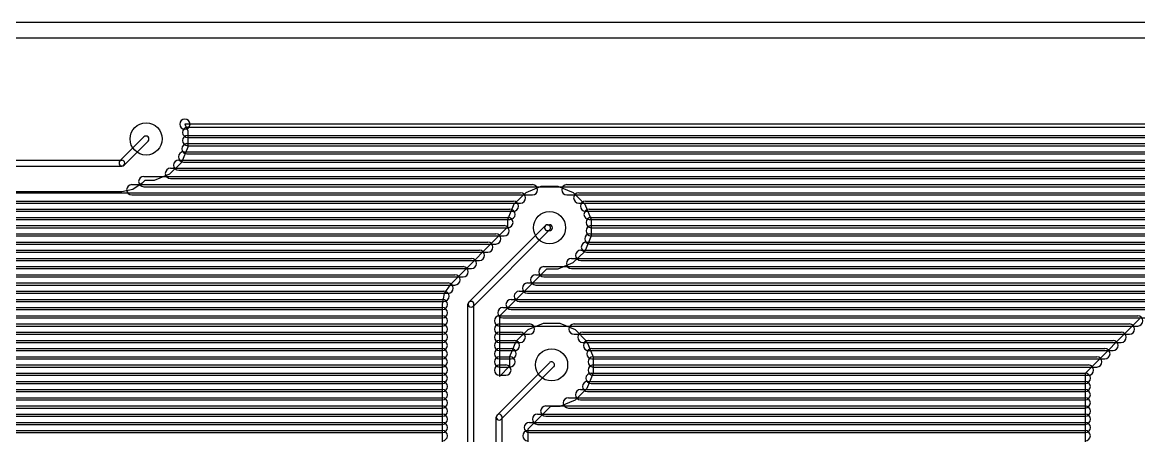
# Model space of a CAD drawing. Extents: x 25909 to 94169, y 14485 to 72115.
# Drawn here: x 66075 to 76970, y 68081 to 72115 of the extents above; entities that cross this region are included whole.
import ezdxf

# ---------------------------------------------------------------- set-up
doc = ezdxf.new("R2010")
doc.units = 0
doc.layers.add('BLACK', color=1, linetype='CONTINUOUS')

msp = doc.modelspace()

# ---------------------------------------------------------------- linework, layer by layer
at = {"layer": 'BLACK'}
for p, q in [((27165, 72115), (94093, 72115)), ((27165, 71965), (94093, 71965)), ((92979, 71120), (67662, 71121)), ((67662, 71121), (67689, 71057)), ((67689, 71091), (93057, 71091)), ((67689, 71091), (93057, 71091)), ((67689, 71057), (67689, 70896)), ((67262, 70997), (67027, 70762)), ((67303, 70956), (67068, 70721)), ((67682, 70931), (93218, 70931)), ((67682, 70931), (93218, 70931)), ((67689, 71011), (93137, 71011)), ((67689, 71011), (93137, 71011)), ((67689, 70991), (93057, 70991)), ((67689, 70991), (93057, 70991)), ((67689, 70896), (67627, 70746)), ((67649, 70851), (93297, 70851)), ((67649, 70851), (93297, 70851)), ((67682, 70831), (93218, 70831)), ((67682, 70831), (93218, 70831)), ((67689, 70911), (93137, 70911)), ((67689, 70911), (93137, 70911)), ((64862, 70770), (67046, 70770)), ((64862, 70712), (67046, 70712)), ((67627, 70746), (67512, 70633)), ((67601, 70771), (93377, 70771)), ((67601, 70771), (93377, 70771)), ((67649, 70751), (93297, 70751)), ((67649, 70751), (93297, 70751)), ((67260, 70611), (93448, 70611)), ((67260, 70611), (93448, 70611)), ((67512, 70633), (67363, 70571)), ((67520, 70691), (93448, 70691)), ((67520, 70691), (93448, 70691)), ((67601, 70671), (93377, 70671)), ((67601, 70671), (93377, 70671)), ((67143, 70531), (71053, 70531)), ((67143, 70531), (71053, 70531)), ((67244, 70544), (67154, 70483)), ((67271, 70572), (67244, 70544)), ((67260, 70511), (93448, 70511)), ((67260, 70511), (93448, 70511)), ((67363, 70571), (67271, 70572)), ((67520, 70591), (93448, 70591)), ((67520, 70591), (93448, 70591)), ((70991, 70455), (71140, 70517)), ((71140, 70517), (71301, 70517)), ((71301, 70517), (71451, 70455)), ((71389, 70531), (93449, 70531)), ((71389, 70531), (93449, 70531)), ((65095, 70451), (70937, 70451)), ((65095, 70451), (70937, 70451)), ((67047, 70462), (65157, 70462)), ((67154, 70483), (67047, 70462)), ((67143, 70431), (71053, 70431)), ((67143, 70431), (71053, 70431)), ((70876, 70342), (70991, 70455)), ((71389, 70431), (93449, 70431)), ((71389, 70431), (93449, 70431)), ((71451, 70455), (71564, 70340)), ((71505, 70451), (93449, 70451)), ((71505, 70451), (93449, 70451)), ((58610, 70291), (70834, 70291)), ((58610, 70291), (70834, 70291)), ((58717, 70371), (70867, 70371)), ((58717, 70371), (70867, 70371)), ((58717, 70271), (70867, 70271)), ((58717, 70271), (70867, 70271)), ((65095, 70351), (70937, 70351)), ((65095, 70351), (70937, 70351)), ((70814, 70192), (70876, 70342)), ((71505, 70351), (93449, 70351)), ((71505, 70351), (93449, 70351)), ((71564, 70340), (71626, 70191)), ((71572, 70371), (93448, 70371)), ((71572, 70371), (93448, 70371)), ((71572, 70271), (93448, 70271)), ((71572, 70271), (93448, 70271)), ((71606, 70291), (93448, 70291)), ((71606, 70291), (93448, 70291)), ((55436, 70211), (70814, 70211)), ((55436, 70211), (70814, 70211)), ((58610, 70191), (70834, 70191)), ((58610, 70191), (70834, 70191)), ((70814, 70119), (70814, 70192)), ((71606, 70191), (93448, 70191)), ((71606, 70191), (93448, 70191)), ((71626, 70211), (93448, 70211)), ((71626, 70211), (93448, 70211)), ((71626, 70191), (71626, 70030)), ((55436, 70111), (70814, 70111)), ((55436, 70111), (70814, 70111)), ((55503, 70131), (70777, 70131)), ((55503, 70131), (70777, 70131)), ((70256, 69560), (70814, 70119)), ((70433, 69384), (71180, 70131)), ((70474, 69343), (71221, 70090)), ((71201, 70140), (71219, 70140)), ((71201, 70082), (71219, 70082)), ((71626, 70131), (93448, 70131)), ((71626, 70131), (93448, 70131)), ((71626, 70111), (93448, 70111)), ((71626, 70111), (93448, 70111)), ((55503, 70031), (70777, 70031)), ((55503, 70031), (70777, 70031)), ((55536, 70051), (70696, 70051)), ((55536, 70051), (70696, 70051)), ((55536, 69951), (70696, 69951)), ((55536, 69951), (70696, 69951)), ((55563, 69971), (70617, 69971)), ((55563, 69971), (70617, 69971)), ((71626, 70030), (71564, 69880)), ((71580, 69971), (93448, 69971)), ((71580, 69971), (93448, 69971)), ((71614, 70051), (93448, 70051)), ((71614, 70051), (93448, 70051)), ((71614, 69951), (93448, 69951)), ((71614, 69951), (93448, 69951)), ((71626, 70031), (93448, 70031)), ((71626, 70031), (93448, 70031)), ((55563, 69891), (70537, 69891)), ((55563, 69891), (70537, 69891)), ((55563, 69871), (70617, 69871)), ((55563, 69871), (70617, 69871)), ((71564, 69880), (71449, 69767)), ((71524, 69891), (93448, 69891)), ((71524, 69891), (93448, 69891)), ((71580, 69871), (93448, 69871)), ((71580, 69871), (93448, 69871)), ((55524, 69731), (70376, 69731)), ((55524, 69731), (70376, 69731)), ((55557, 69811), (70457, 69811)), ((55557, 69811), (70457, 69811)), ((55563, 69791), (70537, 69791)), ((55563, 69791), (70537, 69791)), ((71165, 69731), (93449, 69731)), ((71165, 69731), (93449, 69731)), ((71449, 69767), (71300, 69705)), ((71434, 69811), (93448, 69811)), ((71434, 69811), (93448, 69811)), ((71524, 69791), (93448, 69791)), ((71524, 69791), (93448, 69791)), ((55477, 69651), (70297, 69651)), ((55477, 69651), (70297, 69651)), ((55524, 69631), (70376, 69631)), ((55524, 69631), (70376, 69631)), ((55557, 69711), (70457, 69711)), ((55557, 69711), (70457, 69711)), ((71189, 69705), (70732, 69248)), ((71085, 69651), (93449, 69651)), ((71085, 69651), (93449, 69651)), ((71165, 69631), (93449, 69631)), ((71165, 69631), (93449, 69631)), ((71300, 69705), (71189, 69705)), ((71434, 69711), (93448, 69711)), ((71434, 69711), (93448, 69711)), ((55396, 69571), (70230, 69571)), ((55396, 69571), (70230, 69571)), ((55477, 69551), (70297, 69551)), ((55477, 69551), (70297, 69551)), ((70195, 69470), (70256, 69560)), ((71005, 69571), (93449, 69571)), ((71005, 69571), (93449, 69571)), ((71085, 69551), (93449, 69551)), ((71085, 69551), (93449, 69551)), ((46988, 69411), (70174, 69411)), ((46988, 69411), (70174, 69411)), ((47068, 69491), (70190, 69491)), ((47068, 69491), (70190, 69491)), ((55396, 69471), (70230, 69471)), ((55396, 69471), (70230, 69471)), ((70174, 69363), (70195, 69470)), ((70845, 69411), (93449, 69411)), ((70845, 69411), (93449, 69411)), ((70925, 69491), (93449, 69491)), ((70925, 69491), (93449, 69491)), ((71005, 69471), (93449, 69471)), ((71005, 69471), (93449, 69471)), ((46908, 69331), (70174, 69331)), ((46908, 69331), (70174, 69331)), ((46988, 69311), (70174, 69311)), ((46988, 69311), (70174, 69311)), ((47068, 69391), (70190, 69391)), ((47068, 69391), (70190, 69391)), ((70174, 64203), (70174, 69363)), ((70424, 64089), (70424, 69363)), ((70482, 64089), (70482, 69363)), ((70765, 69331), (93449, 69331)), ((70765, 69331), (93449, 69331)), ((70845, 69311), (93449, 69311)), ((70845, 69311), (93449, 69311)), ((70925, 69391), (93449, 69391)), ((70925, 69391), (93449, 69391)), ((46828, 69251), (70174, 69251)), ((46828, 69251), (70174, 69251)), ((46908, 69231), (70174, 69231)), ((46908, 69231), (70174, 69231)), ((70732, 69251), (76960, 69251)), ((70732, 69251), (76960, 69251)), ((70732, 69248), (70732, 68659)), ((70765, 69231), (93449, 69231)), ((70765, 69231), (93449, 69231)), ((76449, 68691), (76979, 69220)), ((46668, 69091), (70174, 69091)), ((46668, 69091), (70174, 69091)), ((46748, 69171), (70174, 69171)), ((46748, 69171), (70174, 69171)), ((46828, 69151), (70174, 69151)), ((46828, 69151), (70174, 69151)), ((70732, 69171), (71024, 69171)), ((70732, 69171), (71024, 69171)), ((70732, 69151), (76960, 69151)), ((70732, 69151), (76960, 69151)), ((70732, 69091), (70934, 69091)), ((70732, 69091), (70934, 69091)), ((70896, 69003), (71011, 69116)), ((71011, 69116), (71160, 69178)), ((71160, 69178), (71321, 69178)), ((71321, 69178), (71471, 69116)), ((71459, 69171), (76879, 69171)), ((71459, 69171), (76879, 69171)), ((71471, 69116), (71584, 69001)), ((71545, 69091), (76799, 69091)), ((71545, 69091), (76799, 69091)), ((46668, 68991), (70174, 68991)), ((46668, 68991), (70174, 68991)), ((46748, 69071), (70174, 69071)), ((46748, 69071), (70174, 69071)), ((65237, 69011), (70173, 69011)), ((65237, 69011), (70173, 69011)), ((70732, 69071), (71024, 69071)), ((70732, 69071), (71024, 69071)), ((70732, 69011), (70878, 69011)), ((70732, 69011), (70878, 69011)), ((70732, 68991), (70934, 68991)), ((70732, 68991), (70934, 68991)), ((70834, 68853), (70896, 69003)), ((71459, 69071), (76879, 69071)), ((71459, 69071), (76879, 69071)), ((71545, 68991), (76799, 68991)), ((71545, 68991), (76799, 68991)), ((71584, 69001), (71646, 68852)), ((71601, 69011), (76719, 69011)), ((71601, 69011), (76719, 69011)), ((65237, 68911), (70173, 68911)), ((65237, 68911), (70173, 68911)), ((65347, 68931), (70173, 68931)), ((65347, 68931), (70173, 68931)), ((70732, 68931), (70846, 68931)), ((70732, 68931), (70846, 68931)), ((70732, 68911), (70878, 68911)), ((70732, 68911), (70878, 68911)), ((71601, 68911), (76719, 68911)), ((71601, 68911), (76719, 68911)), ((71634, 68931), (76640, 68931)), ((71634, 68931), (76640, 68931)), ((65347, 68831), (70173, 68831)), ((65347, 68831), (70173, 68831)), ((65413, 68851), (70173, 68851)), ((65413, 68851), (70173, 68851)), ((65413, 68751), (70173, 68751)), ((65413, 68751), (70173, 68751)), ((65446, 68771), (70174, 68771)), ((65446, 68771), (70174, 68771)), ((70708, 68282), (71219, 68793)), ((70732, 68851), (70834, 68851)), ((70732, 68851), (70834, 68851)), ((70732, 68831), (70846, 68831)), ((70732, 68831), (70846, 68831)), ((70732, 68771), (70794, 68771)), ((70732, 68771), (70794, 68771)), ((70732, 68659), (70834, 68761)), ((70732, 68751), (70834, 68751)), ((70732, 68751), (70834, 68751)), ((70749, 68241), (71260, 68752)), ((70834, 68761), (70834, 68853)), ((71634, 68831), (76640, 68831)), ((71634, 68831), (76640, 68831)), ((71646, 68852), (71646, 68691)), ((71646, 68851), (76560, 68851)), ((71646, 68851), (76560, 68851)), ((71646, 68771), (76480, 68771)), ((71646, 68771), (76480, 68771)), ((71646, 68751), (76560, 68751)), ((71646, 68751), (76560, 68751)), ((65446, 68671), (70174, 68671)), ((65446, 68671), (70174, 68671)), ((65465, 68691), (70173, 68691)), ((65465, 68691), (70173, 68691)), ((70732, 68671), (70794, 68671)), ((70732, 68671), (70794, 68671)), ((71646, 68691), (71584, 68541)), ((71625, 68691), (76449, 68691)), ((71625, 68691), (76449, 68691)), ((71646, 68671), (76480, 68671)), ((71646, 68671), (76480, 68671)), ((76449, 27398), (76449, 68691)), ((65465, 68591), (70173, 68591)), ((65465, 68591), (70173, 68591)), ((65530, 68611), (70174, 68611)), ((65530, 68611), (70174, 68611)), ((65610, 68531), (70174, 68531)), ((65610, 68531), (70174, 68531)), ((71584, 68541), (71469, 68428)), ((71522, 68531), (76448, 68531)), ((71522, 68531), (76448, 68531)), ((71592, 68611), (76448, 68611)), ((71592, 68611), (76448, 68611)), ((71625, 68591), (76449, 68591)), ((71625, 68591), (76449, 68591)), ((65530, 68511), (70174, 68511)), ((65530, 68511), (70174, 68511)), ((65610, 68431), (70174, 68431)), ((65610, 68431), (70174, 68431)), ((65690, 68451), (70174, 68451)), ((65690, 68451), (70174, 68451)), ((71469, 68428), (71320, 68366)), ((71404, 68451), (76448, 68451)), ((71404, 68451), (76448, 68451)), ((71522, 68431), (76448, 68431)), ((71522, 68431), (76448, 68431)), ((71592, 68511), (76448, 68511)), ((71592, 68511), (76448, 68511)), ((65690, 68351), (70174, 68351)), ((65690, 68351), (70174, 68351)), ((65770, 68371), (70174, 68371)), ((65770, 68371), (70174, 68371)), ((71228, 68366), (71008, 68146)), ((71183, 68371), (76449, 68371)), ((71183, 68371), (76449, 68371)), ((71320, 68366), (71228, 68366)), ((71404, 68351), (76448, 68351)), ((71404, 68351), (76448, 68351)), ((65770, 68271), (70174, 68271)), ((65770, 68271), (70174, 68271)), ((65850, 68291), (70174, 68291)), ((65850, 68291), (70174, 68291)), ((65930, 68211), (70174, 68211)), ((65930, 68211), (70174, 68211)), ((70700, 63989), (70700, 68261)), ((70758, 63989), (70758, 68261)), ((71023, 68211), (76449, 68211)), ((71023, 68211), (76449, 68211)), ((71103, 68291), (76449, 68291)), ((71103, 68291), (76449, 68291)), ((71183, 68271), (76449, 68271)), ((71183, 68271), (76449, 68271)), ((65850, 68191), (70174, 68191)), ((65850, 68191), (70174, 68191)), ((65930, 68111), (70174, 68111)), ((65930, 68111), (70174, 68111)), ((66010, 68131), (70174, 68131)), ((66010, 68131), (70174, 68131)), ((71008, 68146), (71008, 67622)), ((71008, 68131), (76448, 68131)), ((71008, 68131), (76448, 68131)), ((71023, 68111), (76449, 68111)), ((71023, 68111), (76449, 68111)), ((71103, 68191), (76449, 68191)), ((71103, 68191), (76449, 68191))]:
    msp.add_line(p, q, dxfattribs=at)
for centre in [(67283, 70977), (71220, 70111), (71240, 68772)]:
    msp.add_circle(centre, 157, dxfattribs=at)
for centre, radius, start, end in [((67662, 71121), 50, 0, 180), ((67662, 71121), 50, 0, 180), ((67662, 71121), 50, 180, 360), ((67662, 71121), 50, 180, 360), ((67689, 71041), 50, 90, 270), ((67689, 71041), 50, 90, 270), ((67282, 70976), 29, -45, 135), ((67682, 70881), 50, 90, 270), ((67682, 70881), 50, 90, 270), ((67689, 70961), 50, 90, 270), ((67689, 70961), 50, 90, 270), ((67649, 70801), 50, 90, 270), ((67649, 70801), 50, 90, 270), ((67048, 70742), 29, 135, 315), ((67046, 70741), 29, 270, 450), ((67601, 70721), 50, 90, 270), ((67601, 70721), 50, 90, 270), ((67260, 70561), 50, 90, 270), ((67260, 70561), 50, 90, 270), ((67520, 70641), 50, 90, 270), ((67520, 70641), 50, 90, 270), ((67143, 70481), 50, 90, 270), ((67143, 70481), 50, 90, 270), ((71053, 70481), 50, 270, 450), ((71053, 70481), 50, 270, 450), ((71389, 70481), 50, 90, 270), ((71389, 70481), 50, 90, 270), ((70937, 70401), 50, 270, 450), ((70937, 70401), 50, 270, 450), ((71505, 70401), 50, 90, 270), ((71505, 70401), 50, 90, 270), ((70834, 70241), 50, 270, 450), ((70834, 70241), 50, 270, 450), ((70867, 70321), 50, 270, 450), ((70867, 70321), 50, 270, 450), ((71572, 70321), 50, 90, 270), ((71572, 70321), 50, 90, 270), ((71606, 70241), 50, 90, 270), ((71606, 70241), 50, 90, 270), ((70814, 70161), 50, 270, 450), ((70814, 70161), 50, 270, 450), ((71626, 70161), 50, 90, 270), ((71626, 70161), 50, 90, 270), ((70777, 70081), 50, 270, 450), ((70777, 70081), 50, 270, 450), ((71201, 70111), 29, 90, 270), ((71200, 70110), 29, 315, 495), ((71219, 70111), 29, 270, 450), ((71626, 70081), 50, 90, 270), ((71626, 70081), 50, 90, 270), ((70617, 69921), 50, 270, 450), ((70617, 69921), 50, 270, 450), ((70696, 70001), 50, 270, 450), ((70696, 70001), 50, 270, 450), ((71580, 69921), 50, 90, 270), ((71580, 69921), 50, 90, 270), ((71614, 70001), 50, 90, 270), ((71614, 70001), 50, 90, 270), ((70537, 69841), 50, 270, 450), ((70537, 69841), 50, 270, 450), ((71524, 69841), 50, 90, 270), ((71524, 69841), 50, 90, 270), ((70376, 69681), 50, 270, 450), ((70376, 69681), 50, 270, 450), ((70457, 69761), 50, 270, 450), ((70457, 69761), 50, 270, 450), ((71165, 69681), 50, 90, 270), ((71165, 69681), 50, 90, 270), ((71434, 69761), 50, 90, 270), ((71434, 69761), 50, 90, 270), ((70297, 69601), 50, 270, 450), ((70297, 69601), 50, 270, 450), ((71085, 69601), 50, 90, 270), ((71085, 69601), 50, 90, 270), ((70230, 69521), 50, 270, 450), ((70230, 69521), 50, 270, 450), ((71005, 69521), 50, 90, 270), ((71005, 69521), 50, 90, 270), ((70174, 69361), 50, 270, 450), ((70174, 69361), 50, 270, 450), ((70190, 69441), 50, 270, 450), ((70190, 69441), 50, 270, 450), ((70845, 69361), 50, 90, 270), ((70845, 69361), 50, 90, 270), ((70925, 69441), 50, 90, 270), ((70925, 69441), 50, 90, 270), ((70174, 69281), 50, 270, 450), ((70174, 69281), 50, 270, 450), ((70453, 69363), 29, 360, 540), ((70454, 69364), 29, 135, 315), ((70765, 69281), 50, 90, 270), ((70765, 69281), 50, 90, 270), ((70174, 69201), 50, 270, 450), ((70174, 69201), 50, 270, 450), ((70732, 69201), 50, 90, 270), ((70732, 69201), 50, 90, 270), ((76960, 69201), 50, 270, 450), ((76960, 69201), 50, 270, 450), ((70174, 69121), 50, 270, 450), ((70174, 69121), 50, 270, 450), ((70174, 69041), 50, 270, 450), ((70174, 69041), 50, 270, 450), ((70732, 69121), 50, 90, 270), ((70732, 69121), 50, 90, 270), ((70732, 69041), 50, 90, 270), ((70732, 69041), 50, 90, 270), ((70934, 69041), 50, 270, 450), ((70934, 69041), 50, 270, 450), ((71024, 69121), 50, 270, 450), ((71024, 69121), 50, 270, 450), ((71459, 69121), 50, 90, 270), ((71459, 69121), 50, 90, 270), ((71545, 69041), 50, 90, 270), ((71545, 69041), 50, 90, 270), ((76799, 69041), 50, 270, 450), ((76799, 69041), 50, 270, 450), ((76879, 69121), 50, 270, 450), ((76879, 69121), 50, 270, 450), ((70173, 68961), 50, 270, 450), ((70173, 68961), 50, 270, 450), ((70732, 68961), 50, 90, 270), ((70732, 68961), 50, 90, 270), ((70878, 68961), 50, 270, 450), ((70878, 68961), 50, 270, 450), ((71601, 68961), 50, 90, 270), ((71601, 68961), 50, 90, 270), ((76719, 68961), 50, 270, 450), ((76719, 68961), 50, 270, 450), ((70173, 68881), 50, 270, 450), ((70173, 68881), 50, 270, 450), ((70732, 68881), 50, 90, 270), ((70732, 68881), 50, 90, 270), ((70846, 68881), 50, 270, 450), ((70846, 68881), 50, 270, 450), ((71634, 68881), 50, 90, 270), ((71634, 68881), 50, 90, 270), ((76640, 68881), 50, 270, 450), ((76640, 68881), 50, 270, 450), ((70173, 68801), 50, 270, 450), ((70173, 68801), 50, 270, 450), ((70174, 68721), 50, 270, 450), ((70174, 68721), 50, 270, 450), ((70732, 68801), 50, 90, 270), ((70732, 68801), 50, 90, 270), ((70732, 68721), 50, 90, 270), ((70732, 68721), 50, 90, 270), ((70794, 68721), 50, 270, 450), ((70794, 68721), 50, 270, 450), ((70834, 68801), 50, 270, 450), ((70834, 68801), 50, 270, 450), ((71239, 68772), 29, 315, 495), ((71646, 68801), 50, 90, 270), ((71646, 68801), 50, 90, 270), ((71646, 68721), 50, 90, 270), ((71646, 68721), 50, 90, 270), ((76480, 68721), 50, 270, 450), ((76480, 68721), 50, 270, 450), ((76560, 68801), 50, 270, 450), ((76560, 68801), 50, 270, 450), ((70173, 68641), 50, 270, 450), ((70173, 68641), 50, 270, 450), ((71625, 68641), 50, 90, 270), ((71625, 68641), 50, 90, 270), ((76449, 68641), 50, 270, 450), ((76449, 68641), 50, 270, 450), ((70174, 68561), 50, 270, 450), ((70174, 68561), 50, 270, 450), ((70174, 68481), 50, 270, 450), ((70174, 68481), 50, 270, 450), ((71522, 68481), 50, 90, 270), ((71522, 68481), 50, 90, 270), ((71592, 68561), 50, 90, 270), ((71592, 68561), 50, 90, 270), ((76448, 68561), 50, 270, 450), ((76448, 68561), 50, 270, 450), ((76448, 68481), 50, 270, 450), ((76448, 68481), 50, 270, 450), ((70174, 68401), 50, 270, 450), ((70174, 68401), 50, 270, 450), ((71404, 68401), 50, 90, 270), ((71404, 68401), 50, 90, 270), ((76448, 68401), 50, 270, 450), ((76448, 68401), 50, 270, 450), ((70174, 68321), 50, 270, 450), ((70174, 68321), 50, 270, 450), ((71183, 68321), 50, 90, 270), ((71183, 68321), 50, 90, 270), ((76449, 68321), 50, 270, 450), ((76449, 68321), 50, 270, 450), ((70174, 68241), 50, 270, 450), ((70174, 68241), 50, 270, 450), ((70174, 68161), 50, 270, 450), ((70174, 68161), 50, 270, 450), ((70729, 68261), 29, 360, 540), ((70729, 68262), 29, 135, 315), ((71023, 68161), 50, 90, 270), ((71023, 68161), 50, 90, 270), ((71103, 68241), 50, 90, 270), ((71103, 68241), 50, 90, 270), ((76449, 68241), 50, 270, 450), ((76449, 68241), 50, 270, 450), ((76449, 68161), 50, 270, 450), ((76449, 68161), 50, 270, 450), ((70174, 68081), 50, 270, 450), ((70174, 68081), 50, 270, 450), ((71008, 68081), 50, 90, 270), ((71008, 68081), 50, 90, 270), ((76448, 68081), 50, 270, 450), ((76448, 68081), 50, 270, 450)]:
    msp.add_arc(centre, radius, start, end, dxfattribs=at)

doc.saveas('drawing.dxf')
